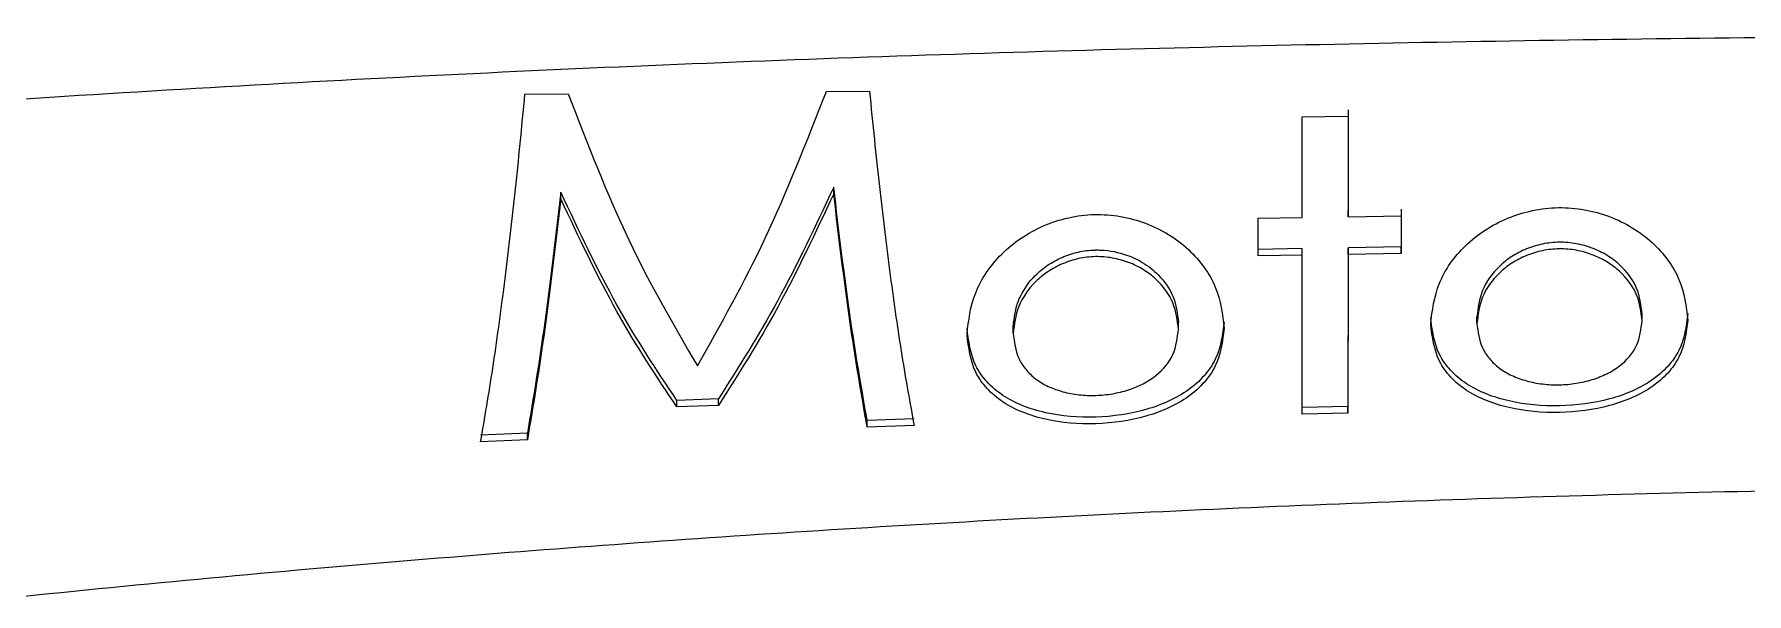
# Model space of a CAD drawing. Extents: x 943 to 1030, y 781 to 934.
# Drawn here: x 1006.687 to 1008.82, y 875.859 to 876.557 of the extents above; entities that cross this region are included whole.
import ezdxf

# ---------------------------------------------------------------- set-up
doc = ezdxf.new("R2010")
doc.units = 0
doc.header["$MEASUREMENT"] = 0
doc.layers.add('1', color=4, linetype='Continuous')

# ---------------------------------------------------------------- blocks, each defined once
blk = doc.blocks.new('AIRA')
at = {"layer": '1', "color": 3, "linetype": 'Continuous', "lineweight": 25}
for p, q in [((64.1208, 73.3164), (64.1745, 73.3168)), ((64.4961, 73.3195), (64.5498, 73.32)), ((65.0887, 73.2881), (65.1457, 73.2887)), ((65.0887, 73.1627), (65.0887, 73.2881)), ((65.1457, 73.297), (65.1456, 73.1718)), ((65.1457, 73.2887), (65.1456, 73.1635)), ((64.5052, 73.1922), (64.5052, 73.2004)), ((64.1653, 73.186), (64.1653, 73.1943)), ((65.0336, 73.1146), (65.0337, 73.1618)), ((65.0337, 73.1618), (65.0887, 73.1627)), ((65.1456, 73.1635), (65.1456, 73.1718)), ((65.1456, 73.1635), (65.2118, 73.1645)), ((65.2118, 73.1728), (65.2118, 73.1258)), ((65.2118, 73.1645), (65.2118, 73.1176)), ((65.0886, 73.1238), (65.0336, 73.1228)), ((65.0886, 73.1155), (65.0336, 73.1146)), ((65.0886, 73.1155), (65.0886, 73.1238)), ((65.2118, 73.1258), (65.1456, 73.1247)), ((65.1456, 73.1165), (65.1456, 73.1247)), ((65.2118, 73.1176), (65.1456, 73.1165)), ((65.2118, 73.1176), (65.2118, 73.1258)), ((64.9345, 73.0232), (64.9345, 73.0315)), ((65.3061, 73.0307), (65.3061, 73.0389)), ((65.5118, 73.0339), (65.5118, 73.0422)), ((64.7288, 73.0183), (64.7288, 73.0265)), ((64.3616, 72.9364), (64.3099, 72.9346)), ((64.3099, 72.9264), (64.3099, 72.9346)), ((64.3616, 72.9282), (64.3099, 72.9264)), ((64.3616, 72.9282), (64.3616, 72.9364)), ((65.1455, 72.927), (65.0885, 72.9256)), ((65.1455, 72.9188), (65.1455, 72.927)), ((64.6053, 72.9116), (64.5469, 72.9096)), ((64.5469, 72.9013), (64.5469, 72.9096)), ((64.6053, 72.9033), (64.5469, 72.9013)), ((65.1455, 72.9188), (65.0885, 72.9174)), ((64.1239, 72.8936), (64.0656, 72.8912)), ((64.1239, 72.8853), (64.0656, 72.8829)), ((64.1239, 72.8853), (64.1239, 72.8936))]:
    blk.add_line(p, q, dxfattribs=at)
for points, knots in [([(71.6613, 73.0272), (71.2632, 73.0857), (70.4711, 73.2022), (69.2763, 73.2991), (68.0869, 73.3637), (66.8986, 73.3912), (65.719, 73.391), (64.5468, 73.3684), (63.3813, 73.3092), (62.2111, 73.2089), (61.4348, 73.0943), (61.0445, 73.0366)], [0, 0, 0, 0, 0.113392, 0.225638, 0.337341, 0.448782, 0.560233, 0.669481, 0.778832, 0.888788, 1, 1, 1, 1]), ([(64.0656, 72.8829), (64.0707, 72.9126), (64.0809, 72.9722), (64.0954, 73.0782), (64.109, 73.193), (64.1169, 73.2752), (64.1208, 73.3164)], [0, 0, 0, 0, 0.249013, 0.499921, 0.749431, 1, 1, 1, 1]), ([(64.1745, 73.3168), (64.1989, 73.254), (64.2478, 73.1281), (64.3062, 73.0279), (64.3355, 72.9777)], [0, 0, 0, 0, 0.49898, 1, 1, 1, 1]), ([(64.3355, 72.9777), (64.3643, 73.0288), (64.4222, 73.1314), (64.4714, 73.2567), (64.4961, 73.3195)], [0, 0, 0, 0, 0.4986213, 1, 1, 1, 1]), ([(64.5498, 73.32), (64.5538, 73.2798), (64.5618, 73.1996), (64.5755, 73.0889), (64.59, 72.9875), (64.6002, 72.9314), (64.6053, 72.9033)], [0, 0, 0, 0, 0.250827, 0.500686, 0.749471, 1, 1, 1, 1]), ([(64.5052, 73.2004), (64.4824, 73.1518), (64.4367, 73.0546), (64.3866, 72.9758), (64.3616, 72.9364)], [0, 0, 0, 0, 0.500962, 1, 1, 1, 1]), ([(64.5469, 72.9096), (64.5396, 72.9516), (64.5249, 73.0358), (64.5118, 73.1455), (64.5052, 73.2004)], [0, 0, 0, 0, 0.499174, 1, 1, 1, 1]), ([(64.1653, 73.1943), (64.1588, 73.1381), (64.1459, 73.0258), (64.1312, 72.9377), (64.1239, 72.8936)], [0, 0, 0, 0, 0.499752, 1, 1, 1, 1]), ([(64.1653, 73.186), (64.1588, 73.1299), (64.1459, 73.0175), (64.1312, 72.9294), (64.1239, 72.8853)], [0, 0, 0, 0, 0.499752, 1, 1, 1, 1]), ([(64.3099, 72.9346), (64.2846, 72.9726), (64.234, 73.0487), (64.1882, 73.1457), (64.1653, 73.1943)], [0, 0, 0, 0, 0.498906, 1, 1, 1, 1]), ([(64.3099, 72.9264), (64.2846, 72.9643), (64.234, 73.0405), (64.1882, 73.1374), (64.1653, 73.186)], [0, 0, 0, 0, 0.498906, 1, 1, 1, 1]), ([(64.5052, 73.1922), (64.4824, 73.1435), (64.4367, 73.0463), (64.3866, 72.9675), (64.3616, 72.9282)], [0, 0, 0, 0, 0.500962, 1, 1, 1, 1]), ([(64.5469, 72.9013), (64.5396, 72.9433), (64.5249, 73.0275), (64.5118, 73.1372), (64.5052, 73.1922)], [0, 0, 0, 0, 0.499174, 1, 1, 1, 1]), ([(64.6712, 73.0168), (64.6732, 73.0342), (64.6773, 73.0691), (64.7059, 73.1111), (64.7378, 73.1375), (64.7661, 73.153), (64.7971, 73.1632), (64.8298, 73.1674), (64.8626, 73.1648), (64.8941, 73.1562), (64.9229, 73.1421), (64.9557, 73.117), (64.9852, 73.0763), (64.9893, 73.0418), (64.9914, 73.0245)], [0, 0, 0, 0, 0.124959, 0.249241, 0.312046, 0.374669, 0.437088, 0.499411, 0.561768, 0.624251, 0.686966, 0.749972, 0.874714, 1, 1, 1, 1]), ([(65.2485, 73.0297), (65.2506, 73.0468), (65.2547, 73.0809), (65.2835, 73.1219), (65.3156, 73.1475), (65.344, 73.1624), (65.375, 73.1721), (65.4076, 73.176), (65.4403, 73.1732), (65.4716, 73.1645), (65.5003, 73.1506), (65.533, 73.1259), (65.5625, 73.0856), (65.5667, 73.0517), (65.5688, 73.0347)], [0, 0, 0, 0, 0.125007, 0.249245, 0.311997, 0.374621, 0.437086, 0.499444, 0.561819, 0.624321, 0.687034, 0.750014, 0.874728, 1, 1, 1, 1]), ([(64.7288, 73.0265), (64.73, 73.0377), (64.7314, 73.0507), (64.7414, 73.0723), (64.7523, 73.0879), (64.7711, 73.1034), (64.7892, 73.1134), (64.8093, 73.1201), (64.8238, 73.1219), (64.8333, 73.1221), (64.8467, 73.1219), (64.8672, 73.1178), (64.8914, 73.1065), (64.9126, 73.0897), (64.9307, 73.0635), (64.9331, 73.0426), (64.9345, 73.0315)], [0, 0, 0, 0, 0.124275, 0.145267, 0.248901, 0.311563, 0.374074, 0.436855, 0.499406, 0.501771, 0.52099, 0.617745, 0.683258, 0.764543, 0.874669, 1, 1, 1, 1]), ([(64.9345, 73.0232), (64.9331, 73.0343), (64.9305, 73.0565), (64.9119, 73.0822), (64.8911, 73.0981), (64.8726, 73.1071), (64.8524, 73.1127), (64.8311, 73.1145), (64.8099, 73.1119), (64.7898, 73.1054), (64.7715, 73.0955), (64.751, 73.0786), (64.7327, 73.052), (64.7301, 73.0295), (64.7288, 73.0183)], [0, 0, 0, 0, 0.124875, 0.249119, 0.311989, 0.374595, 0.436946, 0.499214, 0.561521, 0.624034, 0.686862, 0.749857, 0.874606, 1, 1, 1, 1]), ([(65.0885, 72.9174), (65.0885, 72.9467), (65.0886, 73.0054), (65.0886, 73.0788), (65.0886, 73.1155)], [0, 0, 0, 0, 0.499928, 1, 1, 1, 1]), ([(65.1456, 73.1247), (65.1456, 73.0882), (65.1456, 73.015), (65.1455, 72.9564), (65.1455, 72.927)], [0, 0, 0, 0, 0.498284, 1, 1, 1, 1]), ([(65.1456, 73.1165), (65.1456, 73.08), (65.1456, 73.0067), (65.1455, 72.9482), (65.1455, 72.9188)], [0, 0, 0, 0, 0.4982845, 1, 1, 1, 1]), ([(65.5118, 73.0422), (65.5105, 73.0531), (65.5079, 73.0749), (65.4892, 73.1002), (65.4684, 73.1159), (65.45, 73.1249), (65.4299, 73.1305), (65.4087, 73.1324), (65.3876, 73.1301), (65.3674, 73.1239), (65.3491, 73.1144), (65.3285, 73.098), (65.3101, 73.072), (65.3075, 73.05), (65.3061, 73.0389)], [0, 0, 0, 0, 0.124907, 0.249151, 0.311991, 0.374602, 0.436982, 0.499268, 0.561581, 0.624083, 0.686883, 0.749881, 0.874629, 1, 1, 1, 1]), ([(65.5118, 73.0339), (65.5105, 73.0448), (65.5079, 73.0666), (65.4892, 73.092), (65.4684, 73.1077), (65.45, 73.1166), (65.4299, 73.1223), (65.4087, 73.1242), (65.3876, 73.1218), (65.3674, 73.1156), (65.3491, 73.1061), (65.3285, 73.0897), (65.3101, 73.0637), (65.3075, 73.0417), (65.3061, 73.0307)], [0, 0, 0, 0, 0.124907, 0.249151, 0.311991, 0.374602, 0.436982, 0.499268, 0.561581, 0.624083, 0.686883, 0.749881, 0.874629, 1, 1, 1, 1]), ([(64.9914, 73.0327), (64.9894, 73.0165), (64.9864, 72.9923), (64.9672, 72.9648), (64.9477, 72.9471), (64.9228, 72.933), (64.885, 72.9192), (64.8316, 72.9112), (64.778, 72.9157), (64.74, 72.9273), (64.715, 72.9401), (64.6953, 72.9571), (64.6762, 72.9841), (64.6732, 73.0087), (64.6712, 73.025)], [0, 0, 0, 0, 0.12515, 0.187398, 0.249723, 0.312277, 0.374881, 0.499698, 0.624308, 0.686785, 0.749416, 0.811971, 0.874454, 1, 1, 1, 1]), ([(65.5688, 73.043), (65.5667, 73.027), (65.5637, 73.0032), (65.5445, 72.9764), (65.5249, 72.9592), (65.5, 72.9456), (65.4622, 72.9325), (65.4088, 72.9253), (65.3554, 72.9303), (65.3174, 72.9419), (65.2924, 72.9546), (65.2728, 72.9714), (65.2535, 72.9979), (65.2505, 73.0219), (65.2485, 73.0379)], [0, 0, 0, 0, 0.1251624, 0.1874182, 0.2497248, 0.3122501, 0.3748481, 0.4997006, 0.6243006, 0.6867766, 0.7494443, 0.8120374, 0.8745149, 1, 1, 1, 1]), ([(65.5688, 73.0347), (65.5667, 73.0188), (65.5637, 72.9949), (65.5445, 72.9681), (65.5249, 72.9509), (65.5, 72.9374), (65.4622, 72.9243), (65.4088, 72.9171), (65.3554, 72.922), (65.3174, 72.9337), (65.2924, 72.9464), (65.2728, 72.9631), (65.2535, 72.9896), (65.2505, 73.0136), (65.2485, 73.0297)], [0, 0, 0, 0, 0.1251624, 0.1874182, 0.2497248, 0.3122501, 0.3748481, 0.4997006, 0.6243006, 0.6867766, 0.7494443, 0.8120374, 0.8745149, 1, 1, 1, 1]), ([(65.3061, 73.0307), (65.3074, 73.0201), (65.3092, 73.0044), (65.3212, 72.9863), (65.3335, 72.9745), (65.3493, 72.9651), (65.3677, 72.9585), (65.3878, 72.9546), (65.4087, 72.9535), (65.4296, 72.9554), (65.4497, 72.96), (65.4681, 72.9673), (65.4891, 72.9803), (65.5079, 73.0024), (65.5105, 73.0234), (65.5118, 73.0339)], [0, 0, 0, 0, 0.124952, 0.187105, 0.249536, 0.312248, 0.374811, 0.437331, 0.499774, 0.562208, 0.624703, 0.687287, 0.750136, 0.874667, 1, 1, 1, 1]), ([(64.9914, 73.0245), (64.9894, 73.0083), (64.9864, 72.984), (64.9672, 72.9566), (64.9477, 72.9388), (64.9228, 72.9247), (64.885, 72.9109), (64.8316, 72.9029), (64.778, 72.9075), (64.74, 72.9191), (64.715, 72.9319), (64.6953, 72.9489), (64.6762, 72.9759), (64.6732, 73.0004), (64.6712, 73.0168)], [0, 0, 0, 0, 0.12515, 0.187398, 0.249723, 0.312277, 0.374881, 0.499698, 0.624308, 0.686785, 0.749416, 0.811971, 0.874454, 1, 1, 1, 1]), ([(64.7288, 73.0183), (64.73, 73.0075), (64.7318, 72.9914), (64.7438, 72.973), (64.7561, 72.961), (64.7719, 72.9516), (64.7904, 72.9449), (64.8105, 72.9411), (64.8315, 72.9403), (64.8524, 72.9424), (64.8725, 72.9473), (64.8909, 72.9549), (64.9119, 72.9684), (64.9306, 72.9911), (64.9332, 73.0125), (64.9345, 73.0232)], [0, 0, 0, 0, 0.124936, 0.187071, 0.249503, 0.312225, 0.374781, 0.437294, 0.499737, 0.562165, 0.62465, 0.687242, 0.750123, 0.874681, 1, 1, 1, 1]), ([(71.6596, 72.3), (71.5039, 72.3322), (71.1893, 72.3973), (70.7095, 72.4832), (70.2182, 72.5612), (69.7153, 72.6298), (69.2158, 72.6872), (68.6334, 72.7419), (67.9575, 72.7888), (67.1637, 72.8213), (66.4428, 72.8308), (65.8142, 72.8259), (65.2968, 72.8128), (64.7955, 72.7913), (64.3108, 72.7618), (63.8281, 72.7235), (63.2417, 72.6655), (62.5549, 72.5785), (61.786, 72.4569), (61.2853, 72.356), (61.0386, 72.3062)], [0, 0, 0, 0, 0.044709, 0.090349, 0.13691, 0.184379, 0.232745, 0.277954, 0.348418, 0.422679, 0.500679, 0.550525, 0.598903, 0.645795, 0.691185, 0.735062, 0.781563, 0.856423, 0.929252, 1, 1, 1, 1])]:
    blk.add_open_spline(points, degree=3, knots=knots, dxfattribs=at)

msp = doc.modelspace()

# ---------------------------------------------------------------- block references
at = {"layer": '1'}
msp.add_blockref('AIRA', (943.1775, 803.1658), dxfattribs=at)

doc.saveas('drawing.dxf')
